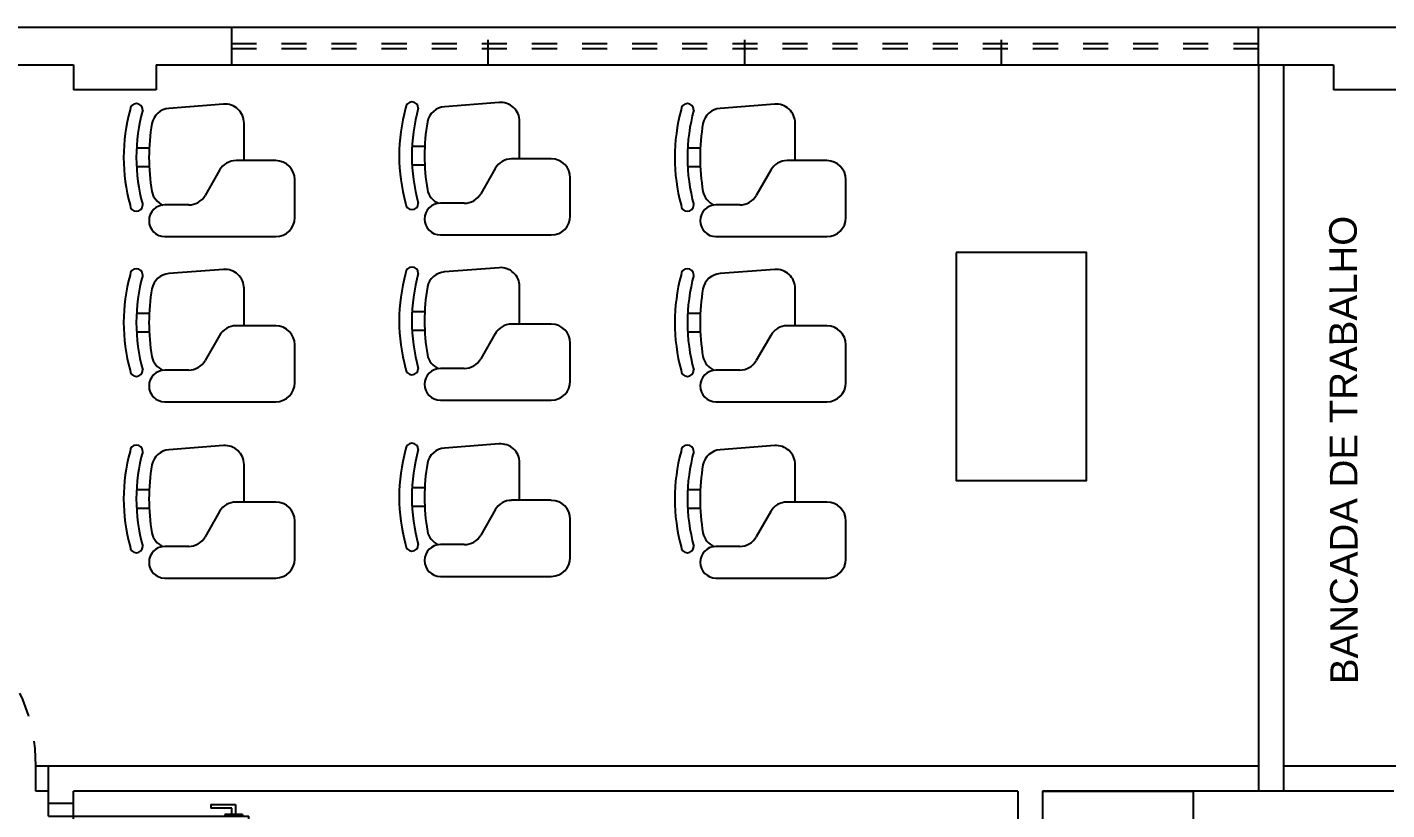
# Model space of a CAD drawing. Header units: millimetres. Extents: x 7034 to 7235, y -465 to -378.
# Drawn here: x 7041.13 to 7046.56, y -388.12 to -385 of the extents above; entities that cross this region are included whole.
import ezdxf

# ---------------------------------------------------------------- set-up
doc = ezdxf.new("R2010")
doc.units = ezdxf.units.MM
doc.header["$LTSCALE"] = 0.005
doc.linetypes.add('DASHED', pattern=[19.05, 12.7, -6.35])
for name, color, linetype in [('- COTAS', 12, 'Continuous'), ('ARQ-PEITORIAL', 4, 'Continuous'), ('ARQ_ALVENARIA', 6, 'Continuous'), ('ARQ_ESQUADRIA', 5, 'Continuous'), ('ARQ_JANELAALTA', 150, 'DASHED'), ('ARQ_TXT_AMBIENTE', 3, 'Continuous')]:
    doc.layers.add(name, color=color, linetype=linetype)
doc.layers.add('0-LAYOUT', color=250, linetype='Continuous', lineweight=25)
doc.styles.get("Standard").update_dxf_attribs({"font": 'arial.ttf'})

# ---------------------------------------------------------------- blocks, each defined once
blk = doc.blocks.new('A$C778229A4')
at = {"layer": '0-LAYOUT', "linetype": 'Continuous'}
for p, q in [((556.6, 737.6), (252.4, 714.2)), ((670.6, 423.4), (670.6, 632.1)), ((72, 493.9), (142.4, 493.9)), ((142.4, 388.1), (72, 388.1)), ((847, 423.4), (626.1, 423.4)), ((534.2, 370.1), (454.1, 229.7)), ((952.8, 105.8), (952.8, 317.5)), ((362.2, 176.4), (229.5, 176.4)), ((229.5, 0), (847, 0))]:
    blk.add_line(p, q, dxfattribs=at)
for centre, radius, start, end in [((1004.3, 441), 1004.3, 164.72346, 195.27654), ((70.8, 705.6), 35.3, 0, 180), ((1074.9, 441), 1004.3, 164.72346, 195.27654), ((260.5, 608.7), 105.8, 94.39871, 168.30549), ((564.7, 632.1), 105.8, 0, 94.39871), ((1283.9, 441), 1142.8, 170.47649, 189.52351), ((626.1, 317.5), 105.8, 90, 150.25512), ((847, 317.5), 105.8, 0, 90), ((260.5, 273.4), 105.8, 191.69451, 247.18493), ((362.2, 282.3), 105.8, 270, 330.25512), ((70.8, 176.4), 35.3, 180, 0), ((229.5, 88.2), 88.2, 90, 270), ((847, 105.8), 105.8, 270, 0)]:
    blk.add_arc(centre, radius, start, end, dxfattribs=at)
blk = doc.blocks.new('A$C133811AD')
at = {"layer": 'ARQ_ESQUADRIA'}
for p, q in [((0.6943, 1.3747), (0.6943, 1.3047)), ((0.6943, 1.3747), (0.7013, 1.3747)), ((0.7313, 1.4007), (0.7013, 1.4007)), ((0.7013, 0.7007), (0.7013, 1.4007)), ((0.7313, 1.4007), (0.7313, 0.7007)), ((0.7383, 1.3747), (0.7313, 1.3747)), ((0.7383, 1.3747), (0.7383, 1.3047)), ((0.6553, 1.3467), (0.6943, 1.3467)), ((0.6553, 1.2487), (0.6553, 1.3467)), ((0.6943, 1.3327), (0.6693, 1.3327)), ((0.6693, 1.3327), (0.6693, 1.2627)), ((0.6943, 1.3047), (0.7013, 1.3047)), ((0.7383, 1.3047), (0.7313, 1.3047)), ((0.7773, 1.3467), (0.7383, 1.3467)), ((0.7383, 1.3327), (0.7633, 1.3327)), ((0.7633, 1.3327), (0.7633, 1.2627)), ((0.7773, 1.2487), (0.7773, 1.3467)), ((0.6553, 1.2487), (0.6693, 1.2487)), ((0.6693, 1.2627), (0.6693, 1.2627)), ((0.6693, 1.2627), (0.6693, 1.2487)), ((0.7633, 1.2627), (0.7633, 1.2487)), ((0.7633, 1.2627), (0.7633, 1.2627)), ((0.7633, 1.2487), (0.7773, 1.2487)), ((0.7013, 0.7007), (0.6513, 0.7007)), ((0.7013, 0.6007), (0.7013, 0.7007)), ((0.7313, 0.7007), (0.7013, 0.7007)), ((1.4013, 0.6007), (1.4013, 0.7007)), ((1.4513, 0.7007), (1.4013, 0.7007)), ((0.7013, 0.6007), (0.6513, 0.6007)), ((1.4513, 0.6007), (1.4013, 0.6007))]:
    blk.add_line(p, q, dxfattribs=at)
at = {"layer": 'ARQ_JANELAALTA'}
blk.add_arc((0.7007, 0.7007), 0.7007, 0, 87.4911, dxfattribs=at)

msp = doc.modelspace()

# ---------------------------------------------------------------- linework, layer by layer
at = {"layer": '0-LAYOUT'}
for points in [[(7044.8439, -385.8969), (7044.8439, -386.8069), (7045.3639, -386.8069), (7045.3639, -385.8969)], [(7045.1899, -389.8469), (7045.1899, -388.0469), (7045.7899, -388.0469), (7045.7899, -389.8469)]]:
    msp.add_lwpolyline(points, close=True, dxfattribs=at)
at = {"layer": 'ARQ-PEITORIAL'}
for p, q in [((7046.0499, -385.1469), (7046.0499, -388.0469)), ((7046.1499, -385.1469), (7046.1499, -388.0469)), ((7046.0499, -387.9469), (7041.2199, -387.9469)), ((7041.2199, -388.0969), (7041.2199, -387.9469)), ((7046.6899, -387.9469), (7046.1499, -387.9469)), ((7045.0899, -388.0469), (7041.3199, -388.0469)), ((7041.3199, -388.0969), (7041.3199, -388.0469)), ((7045.0899, -388.0469), (7045.0899, -390.4469)), ((7046.5899, -388.0469), (7045.1899, -388.0469)), ((7041.3199, -388.0969), (7041.2199, -388.0969))]:
    msp.add_line(p, q, dxfattribs=at)
at = {"layer": 'ARQ_ALVENARIA'}
for p, q in [((7035.5399, -384.9969), (7051.7699, -384.9969)), ((7041.9499, -384.9969), (7041.9499, -385.1469)), ((7046.0499, -385.1469), (7046.0499, -384.9969)), ((7036.3999, -385.1469), (7041.3199, -385.1469)), ((7041.3199, -385.1469), (7041.3199, -385.2469)), ((7041.6499, -385.1469), (7041.9499, -385.1469)), ((7041.6499, -385.1469), (7041.6499, -385.2469)), ((7041.9499, -385.1469), (7046.0499, -385.1469)), ((7046.0499, -385.1469), (7046.3499, -385.1469)), ((7046.3499, -385.1469), (7046.3499, -385.2469)), ((7041.6499, -385.2469), (7041.3199, -385.2469)), ((7046.6899, -385.2469), (7046.3499, -385.2469))]:
    msp.add_line(p, q, dxfattribs=at)
at = {"layer": 'ARQ_JANELAALTA', "ltscale": 0.5}
for p, q in [((7042.9749, -385.1469), (7042.9749, -384.9969)), ((7043.9999, -385.1469), (7043.9999, -384.9969)), ((7045.0249, -385.1469), (7045.0249, -384.9969)), ((7041.9499, -385.0619), (7046.0499, -385.0619)), ((7041.9499, -385.0819), (7046.0499, -385.0819))]:
    msp.add_line(p, q, dxfattribs=at)
for p in [(7042.9749, -385.1469), (7043.9999, -385.1469), (7045.0249, -385.1469)]:
    msp.add_point(p, dxfattribs=at)

# ---------------------------------------------------------------- block references
at = {"layer": '- COTAS'}
msp.add_blockref('A$C133811AD', (7039.7686, -388.6475), dxfattribs=at)
at = {"layer": '- COTAS', "rotation": 270}
msp.add_blockref('A$C133811AD', (7040.6192, -387.4455), dxfattribs=at)
at = {"layer": '0-LAYOUT', "xscale": 0.0007168438189785798, "yscale": 0.0007168438189785798, "zscale": 0.0007168438189785798}
for p in [(7042.6199, -385.8263), (7041.5199, -385.8331), (7043.7199, -385.8331), (7041.5199, -386.4926), (7042.6199, -386.4858), (7043.7199, -386.4926), (7041.5199, -387.1962), (7042.6199, -387.1894), (7043.7199, -387.1962)]:
    msp.add_blockref('A$C778229A4', p, dxfattribs=at)

# ---------------------------------------------------------------- texts
at = {"layer": 'ARQ_TXT_AMBIENTE', "insert": (7046.3376, -387.7908), "char_height": 0.11, "attachment_point": 1, "rotation": 90.1507}
msp.add_mtext_dynamic_manual_height_columns('    BANCADA DE TRABALHO', width=3.625548, gutter_width=12.5, heights=[0], dxfattribs=at)

doc.saveas('drawing.dxf')
